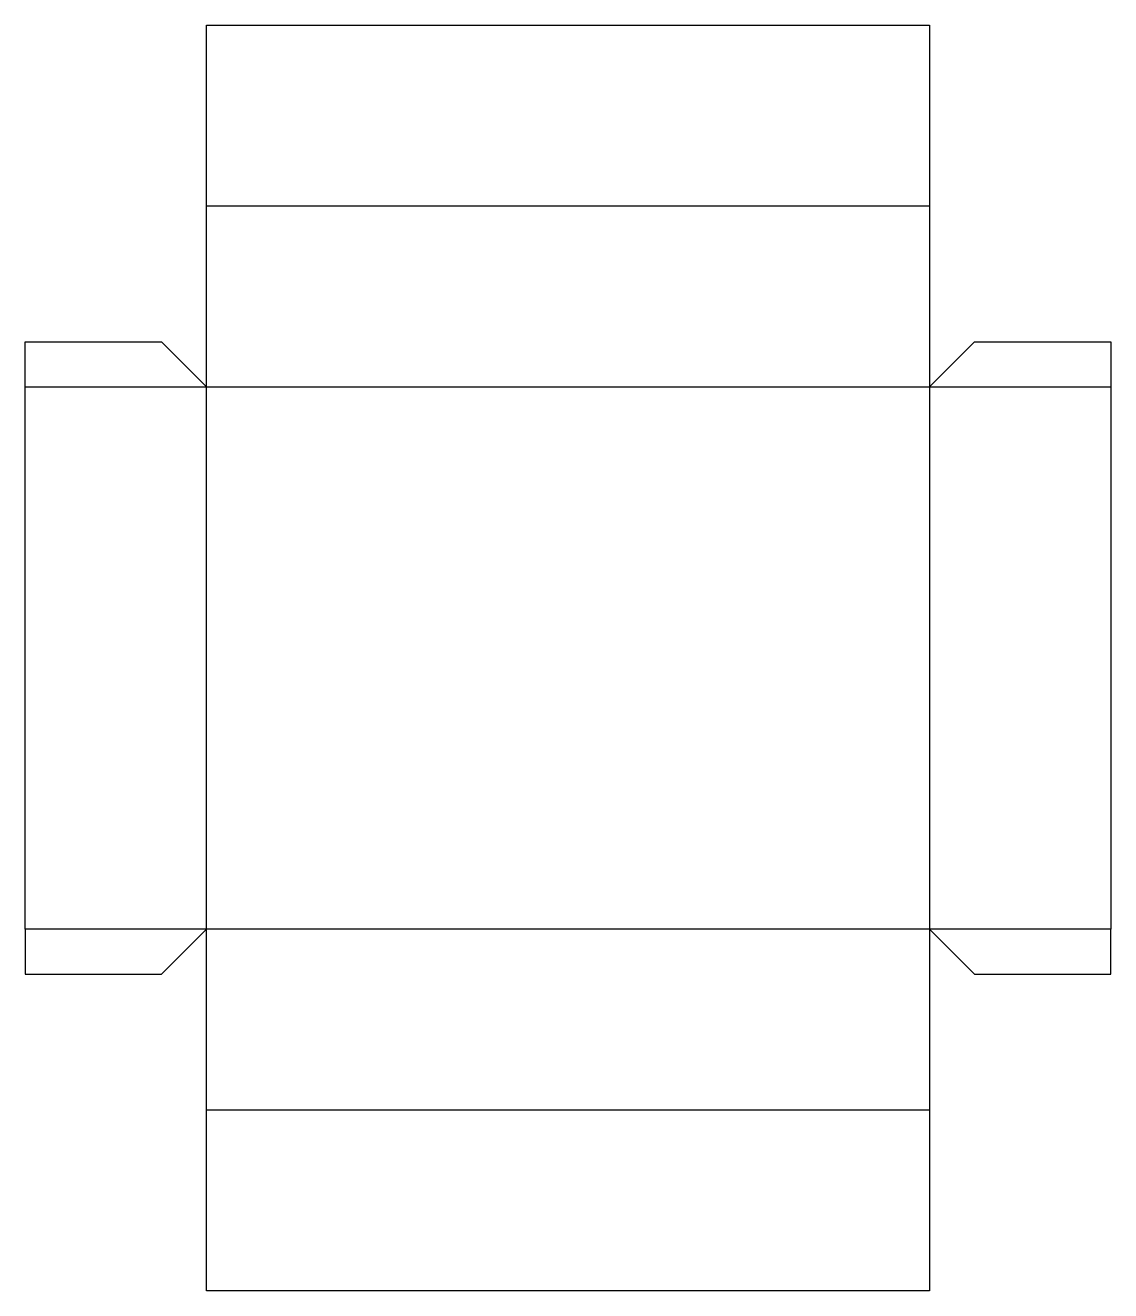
# Model space of a CAD drawing. Header units: millimetres. Extents: x 0 to 601, y 0 to 701.
import ezdxf

# ---------------------------------------------------------------- set-up
doc = ezdxf.new("R2010")
doc.units = ezdxf.units.MM
doc.layers.add('CREASE', color=5, linetype='CONTINUOUS')
doc.layers.add('CUT', color=1, linetype='CONTINUOUS')

msp = doc.modelspace()

# ---------------------------------------------------------------- linework, layer by layer
at = {"layer": 'CREASE'}
for p, q in [((100.45, 601.35), (500.9, 601.35)), ((0, 500.9), (100.45, 500.9)), ((100.45, 500.9), (500.9, 500.9)), ((100.45, 200.45), (100.45, 500.9)), ((500.9, 500.9), (500.9, 200.45)), ((500.9, 500.9), (601.35, 500.9)), ((100.45, 200.45), (0, 200.45)), ((500.9, 200.45), (100.45, 200.45)), ((601.35, 200.45), (500.9, 200.45)), ((500.9, 100), (100.45, 100))]:
    msp.add_line(p, q, dxfattribs=at)
at = {"layer": 'CUT'}
for p, q in [((100.45, 701.35), (500.9, 701.35)), ((100.45, 601.35), (100.45, 701.35)), ((500.9, 701.35), (500.9, 601.35)), ((100.45, 500.9), (100.45, 601.35)), ((500.9, 601.35), (500.9, 500.9)), ((0, 500.9), (0, 525.9)), ((0, 525.9), (75.45, 525.9)), ((75.45, 525.9), (100.45, 500.9)), ((500.9, 500.9), (525.9, 525.9)), ((525.9, 525.9), (601.35, 525.9)), ((601.35, 525.9), (601.35, 500.9)), ((0, 200.45), (0, 500.9)), ((601.35, 500.9), (601.35, 200.45)), ((0, 200.45), (0, 175.45)), ((75.45, 175.45), (100.45, 200.45)), ((100.45, 100), (100.45, 200.45)), ((500.9, 200.45), (500.9, 100)), ((500.9, 200.45), (525.9, 175.45)), ((601.35, 175.45), (601.35, 200.45)), ((0, 175.45), (75.45, 175.45)), ((525.9, 175.45), (601.35, 175.45)), ((100.45, 0), (100.45, 100)), ((500.9, 100), (500.9, 0)), ((500.9, 0), (100.45, 0))]:
    msp.add_line(p, q, dxfattribs=at)

doc.saveas('drawing.dxf')
